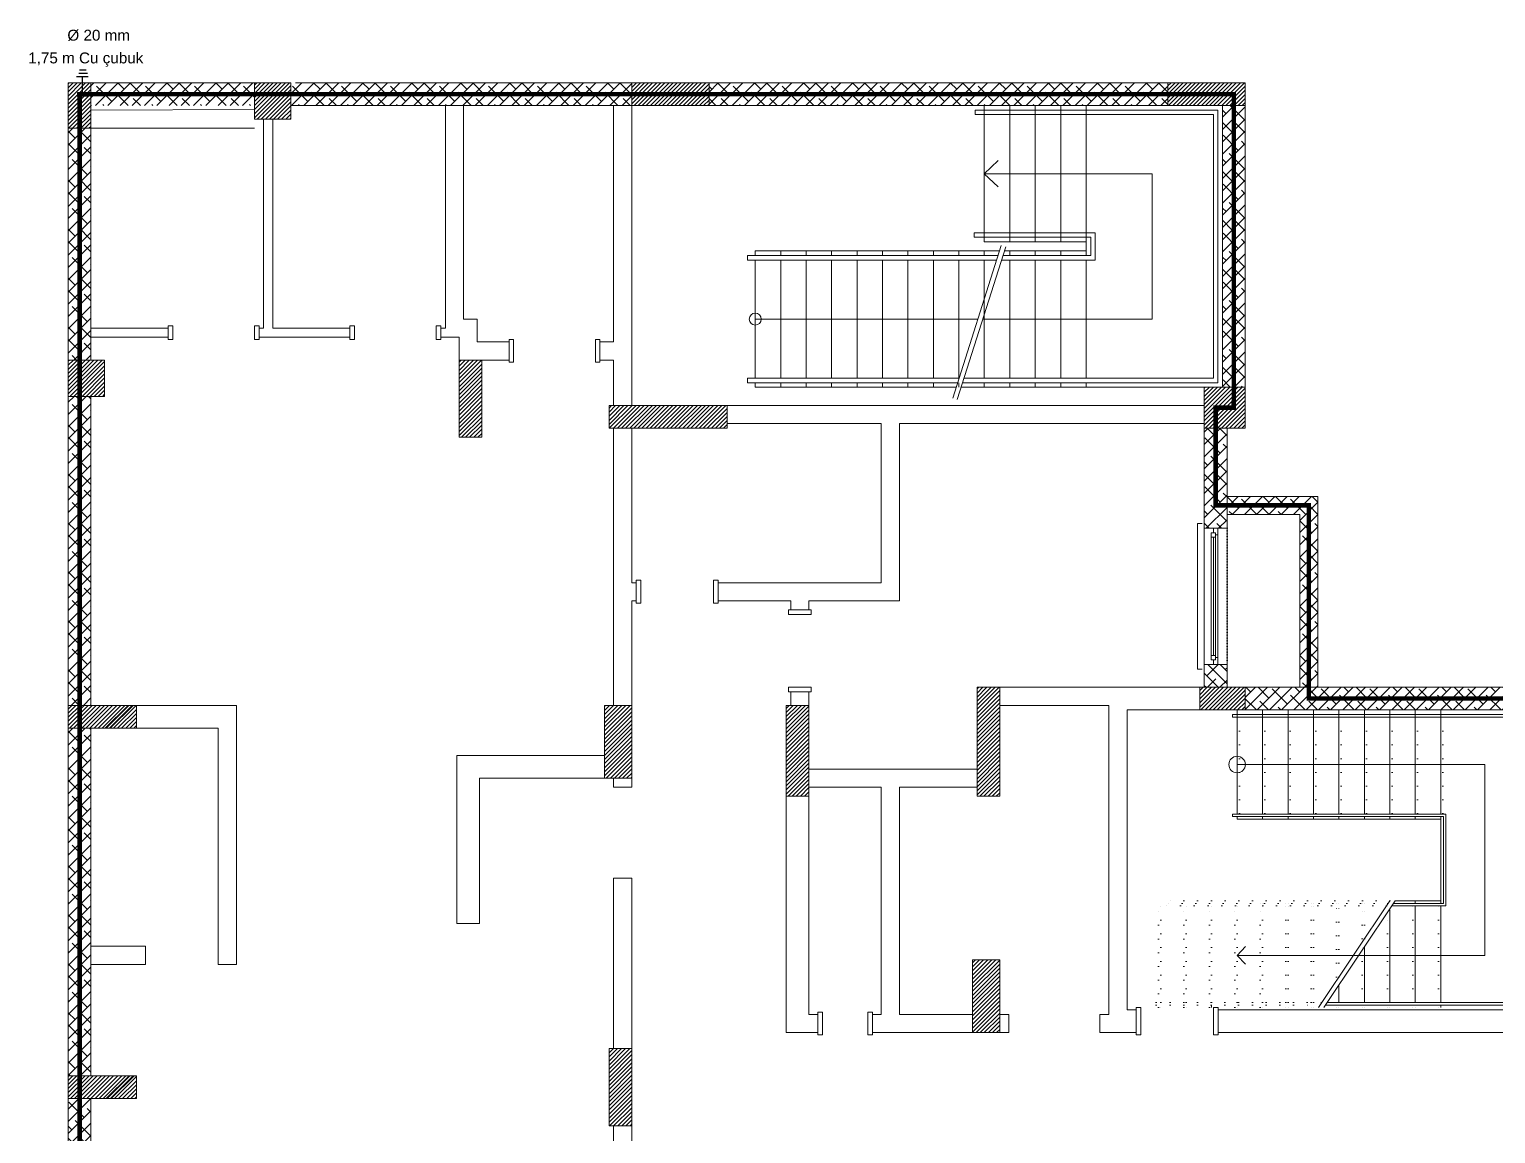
# Model space of a CAD drawing. Header units: millimetres. Extents: x 3395 to 31170, y 2853 to 7104.
# Drawn here: x 4998 to 6611, y 5403 to 6618 of the extents above; entities that cross this region are included whole.
import ezdxf

# ---------------------------------------------------------------- set-up
doc = ezdxf.new("R2010")
doc.units = ezdxf.units.MM
doc.linetypes.add('ACAD_ISO02W100', pattern=[15, 12, -3])
doc.linetypes.add('ACAD_ISO07W100', pattern=[3, 0, -3])
doc.layers.add('Duvar', color=7, linetype='Continuous', lineweight=20)
doc.layers.add('TR', color=252, linetype='Continuous', lineweight=5)
for name, color, linetype in [('Tarama', 42, 'Continuous'), ('TopraklamaY.', 3, 'ACAD_ISO02W100'), ('YazılarY.', 7, 'Continuous')]:
    doc.layers.add(name, color=color, linetype=linetype)
doc.styles.add('TXTX', font='arial.ttf')
pattern_1 = [(45, (-98101.065, 149597.952), (-6.7351921, 6.7351921), []), (135, (-98101.065, 149597.952), (-20.20557627, 6.7351921), [23.8125, -14.2875])]
pattern_2 = [(45, (12228.046, 21975.931), (-6.735192, 6.735192), []), (135, (12228.046, 21975.931), (-20.2055763, 6.735192), [23.8125, -14.2875])]

msp = doc.modelspace()

# ---------------------------------------------------------------- hatches: boundary and pattern name
at = {"layer": 'TR'}
h = msp.add_hatch(dxfattribs=at)
h.set_pattern_fill('ANSI38', color=256, scale=3)
h.set_pattern_definition(pattern_2)
h.paths.add_polyline_path([(5245.7, 6534.4), (5245.7, 6559.4), (5065.7, 6559.4), (5065.7, 6534.4)])
h = msp.add_hatch(dxfattribs=at)
h.set_pattern_fill('ANSI38', color=256, scale=3)
h.set_pattern_definition(pattern_2)
h.paths.add_polyline_path([(5640.7, 6534.4), (5660.7, 6534.4), (5660.7, 6559.4), (5610.7, 6559.4), (5290.7, 6559.4), (5285.7, 6559.4), (5285.7, 6534.4), (5455.7, 6534.4), (5475.7, 6534.4)])
h = msp.add_hatch(dxfattribs=at)
h.set_pattern_fill('ANSI38', color=256, scale=3)
h.set_pattern_definition(pattern_2)
h.paths.add_polyline_path([(5745.7, 6559.4), (5745.7, 6534.4), (6250.6, 6534.4), (6250.6, 6559.4)])
h = msp.add_hatch(dxfattribs=at)
h.set_pattern_fill('ANSI38', color=256, scale=3)
h.set_pattern_definition(pattern_2)
h.paths.add_polyline_path([(6310.6, 6534.4), (6310.6, 6224.4), (6335.6, 6224.4), (6335.6, 6534.4)])
h = msp.add_hatch(dxfattribs=at)
h.set_pattern_fill('ANSI38', color=256, scale=3)
h.set_pattern_definition(pattern_2)
h.paths.add_polyline_path([(5040.7, 6254.4), (5065.7, 6254.4), (5065.7, 6279.4), (5065.7, 6289.4), (5065.7, 6509.4), (5040.7, 6509.4)])
h = msp.add_hatch(dxfattribs=at)
h.set_pattern_fill('ANSI38', color=256, scale=3)
h.set_pattern_definition([(45, (12228.046, 21975.931), (-6.735192, 6.735192), []), (135, (12228.046, 21975.931), (-20.2055763, 6.735192), [23.8125, -14.2875])])
h.paths.add_polyline_path([(5040.7, 5849.4), (5040.7, 5466.9), (5065.7, 5466.9), (5065.7, 5849.4)])
h.paths.add_polyline_path([(5040.7, 6214.4), (5040.7, 6194.4), (5040.7, 5874.4), (5065.7, 5874.4), (5065.7, 6194.4), (5065.7, 6214.4)])
h = msp.add_hatch(dxfattribs=at)
h.set_pattern_fill('ANSI38', color=256, scale=3)
h.set_pattern_definition(pattern_1)
h.paths.add_polyline_path([(6315.6, 6179.4), (6290.6, 6179.4), (6290.6, 6069.4), (6315.6, 6069.4)])
h = msp.add_hatch(dxfattribs=at)
h.set_pattern_fill('ANSI38', color=256, scale=3)
h.set_pattern_definition(pattern_1)
h.paths.add_polyline_path([(6415.6, 6104.4), (6315.6, 6104.4), (6315.6, 6084.4), (6395.6, 6084.4), (6395.6, 5894.4), (6415.6, 5894.4)])
h.paths.add_polyline_path([(6395.9, 5910.3), (6415.6, 5910.3), (6415.6, 5931.6), (6395.9, 5931.6)], flags=24)
h.paths.add_polyline_path([(6365.8, 6084.6), (6365.8, 6104.4), (6344.4, 6104.4), (6344.4, 6084.6)], flags=24)
h = msp.add_hatch(dxfattribs=at)
h.set_pattern_fill('ANSI38', color=256, scale=3, angle=-90)
h.set_pattern_definition([(315, (22397.21, 336.975), (6.735192, 6.735192), []), (45, (22397.21, 336.975), (6.735192, 20.2055763), [23.8125, -14.2875])])
h.paths.add_polyline_path([(6290.6, 5894.4), (6315.6, 5894.4), (6315.6, 5919.1), (6315.6, 5919.4), (6305.6, 5919.4), (6300.6, 5919.4), (6290.6, 5919.4)])
h = msp.add_hatch(dxfattribs=at)
h.set_pattern_fill('ANSI38', color=256, scale=3)
h.set_pattern_definition(pattern_1)
h.paths.add_polyline_path([(6670.7, 5894.4), (6335.6, 5894.4), (6335.6, 5869.4), (6670.7, 5869.4)])
h.paths.add_polyline_path([(6365.8, 5872.3), (6365.8, 5892.1), (6344.4, 5892.1), (6344.4, 5872.3)], flags=24)
h.paths.add_polyline_path([(6654.8, 5872.3), (6654.8, 5892.1), (6633.4, 5892.1), (6633.4, 5872.3)], flags=24)
h = msp.add_hatch(dxfattribs=at)
h.set_pattern_fill('ANSI38', color=256, scale=3)
h.set_pattern_definition([(45, (12238.046, 21975.931), (-6.735192, 6.735192), []), (135, (12238.046, 21975.931), (-20.2055763, 6.735192), [23.8125, -14.2875])])
h.paths.add_polyline_path([(5065.7, 5344.4), (5065.7, 5364.4), (5065.7, 5441.9), (5040.7, 5441.9), (5040.7, 5059.4), (5065.7, 5059.4)])

# ---------------------------------------------------------------- linework, layer by layer
at = {"layer": 'Duvar', "color": 254, "ltscale": 2}
for p, q in [((5040.7, 6234.4), (5040.7, 6559.4)), ((5250.7, 6559.4), (5040.7, 6559.4)), ((5660.7, 6559.4), (5290.7, 6559.4)), ((5690.7, 6559.4), (6310.6, 6559.4)), ((5065.7, 6254.4), (5065.7, 6534.4)), ((5660.7, 6534.4), (5285.7, 6534.4)), ((5640.7, 6274.4), (5640.7, 6534.4)), ((5660.7, 6204.4), (5660.7, 6534.4)), ((5690.7, 6534.4), (6310.6, 6534.4)), ((6048.6, 6384.4), (6048.6, 6534.4)), ((6250.6, 6534.4), (6048.6, 6534.4)), ((6076.6, 6384.4), (6076.6, 6534.4)), ((6104.6, 6384.4), (6104.6, 6534.4)), ((6132.6, 6384.4), (6132.6, 6534.4)), ((6160.6, 6369.4), (6160.6, 6534.4)), ((6310.6, 6224.4), (6310.6, 6534.4)), ((6335.6, 6204.4), (6335.6, 6534.4)), ((5245.7, 6509.4), (5065.7, 6509.4)), ((6048.6, 6459.4), (6063.9, 6473.9)), ((6048.6, 6459.4), (6233.4, 6459.4)), ((6048.6, 6459.4), (6063.9, 6444.8)), ((6233.4, 6299.4), (6233.4, 6459.4)), ((5796.6, 6369.4), (5796.6, 6374.4)), ((6065.4, 6374.4), (5796.6, 6374.4)), ((5824.6, 6369.4), (5824.6, 6374.4)), ((5852.6, 6369.4), (5852.6, 6374.4)), ((5880.6, 6369.4), (5880.6, 6374.4)), ((5908.6, 6369.4), (5908.6, 6374.4)), ((5936.6, 6369.4), (5936.6, 6374.4)), ((5964.6, 6369.4), (5964.6, 6374.4)), ((5992.6, 6369.4), (5992.6, 6374.4)), ((6067.3, 6380.3), (6014.1, 6212.6)), ((6072.1, 6378.8), (6018.9, 6211.1)), ((6020.6, 6369.4), (6020.6, 6374.4)), ((6048.6, 6384.4), (6160.6, 6384.4)), ((6048.6, 6369.4), (6048.6, 6374.4)), ((6160.6, 6374.4), (6070.7, 6374.4)), ((6076.6, 6369.4), (6076.6, 6374.4)), ((6104.6, 6369.4), (6104.6, 6374.4)), ((6132.6, 6369.4), (6132.6, 6374.4)), ((5796.6, 6234.4), (5796.6, 6364.4)), ((5824.6, 6234.4), (5824.6, 6364.4)), ((5852.6, 6234.4), (5852.6, 6364.4)), ((5880.6, 6234.4), (5880.6, 6364.4)), ((5908.6, 6234.4), (5908.6, 6364.4)), ((5936.6, 6234.4), (5936.6, 6364.4)), ((5964.6, 6234.4), (5964.6, 6364.4)), ((5992.6, 6234.4), (5992.6, 6364.4)), ((6020.6, 6234.4), (6020.6, 6364.4)), ((6048.6, 6234.4), (6048.6, 6364.4)), ((6076.6, 6234.4), (6076.6, 6364.4)), ((6104.6, 6234.4), (6104.6, 6364.4)), ((6132.6, 6234.4), (6132.6, 6364.4)), ((6160.6, 6234.4), (6160.6, 6364.4)), ((5796.6, 6299.4), (6041.6, 6299.4)), ((6046.9, 6299.4), (6233.4, 6299.4)), ((5525.7, 6274.4), (5490.7, 6274.4)), ((5525.7, 6274.4), (5525.7, 6254.4)), ((5640.7, 6274.4), (5625.7, 6274.4)), ((5625.7, 6274.4), (5625.7, 6254.4)), ((5525.7, 6254.4), (5495.7, 6254.4)), ((5640.7, 6254.4), (5625.7, 6254.4)), ((5640.7, 6204.4), (5640.7, 6254.4)), ((5796.6, 6224.4), (5796.6, 6229.4)), ((5824.6, 6224.4), (5824.6, 6229.4)), ((5852.6, 6224.4), (5852.6, 6229.4)), ((5880.6, 6224.4), (5880.6, 6229.4)), ((5908.6, 6224.4), (5908.6, 6229.4)), ((5936.6, 6224.4), (5936.6, 6229.4)), ((5964.6, 6224.4), (5964.6, 6229.4)), ((5992.6, 6224.4), (5992.6, 6229.4)), ((6020.6, 6224.4), (6020.6, 6229.4)), ((6048.6, 6224.4), (6048.6, 6229.4)), ((6076.6, 6224.4), (6076.6, 6229.4)), ((6104.6, 6224.4), (6104.6, 6229.4)), ((6132.6, 6224.4), (6132.6, 6229.4)), ((6160.6, 6224.4), (6160.6, 6229.4)), ((5040.7, 6214.4), (5040.7, 5874.4)), ((5065.7, 6214.4), (5065.7, 5874.4)), ((6017.9, 6224.4), (5796.6, 6224.4)), ((6290.6, 6224.4), (6023.1, 6224.4)), ((5640.7, 5874.4), (5640.7, 6179.4)), ((5660.7, 6079.4), (5660.7, 6179.4)), ((6290.6, 6179.4), (6290.6, 5894.4)), ((6315.6, 6179.4), (6315.6, 5894.4)), ((6315.6, 6104.4), (6415.6, 6104.4)), ((6415.6, 5894.4), (6415.6, 6104.4)), ((6315.6, 6084.4), (6395.6, 6084.4)), ((6395.6, 5894.4), (6395.6, 6084.4)), ((5660.7, 6009.4), (5660.7, 6079.4)), ((6315.6, 6069.4), (6290.6, 6069.4)), ((6315.6, 5919.4), (6290.6, 5919.4)), ((5225.7, 5874.4), (5115.7, 5874.4)), ((5225.7, 5589.4), (5225.7, 5874.4)), ((6185.7, 5534.4), (6185.7, 5874.4)), ((6205.7, 5539.4), (6205.7, 5869.4)), ((5040.7, 5849.4), (5040.7, 5466.9)), ((5065.7, 5849.4), (5065.7, 5466.9)), ((5205.7, 5849.4), (5115.7, 5849.4)), ((5205.7, 5849.4), (5205.7, 5589.4)), ((5640.7, 5794.4), (5640.7, 5784.4)), ((5660.7, 5794.4), (5660.7, 5784.4)), ((5640.7, 5784.4), (5660.7, 5784.4)), ((5830.6, 5776.8), (5830.6, 5514.4)), ((5855.6, 5534.4), (5855.6, 5774.4)), ((5640.7, 5684.4), (5640.7, 5496.9)), ((5640.7, 5684.4), (5660.7, 5684.4)), ((5660.7, 5684.4), (5660.7, 5496.9)), ((5065.7, 5609.4), (5125.7, 5609.4)), ((5125.7, 5609.4), (5125.7, 5589.4)), ((5065.7, 5589.4), (5125.7, 5589.4)), ((5205.7, 5589.4), (5225.7, 5589.4)), ((5855.6, 5534.4), (5865.6, 5534.4)), ((5865.6, 5514.4), (5865.6, 5534.4)), ((5925.6, 5534.4), (5935.2, 5534.4)), ((5925.6, 5534.4), (5925.6, 5514.4)), ((5955.2, 5534.4), (6035.7, 5534.4)), ((6065.7, 5534.4), (6075.7, 5534.4)), ((6075.7, 5534.4), (6075.7, 5514.4)), ((6175.7, 5534.4), (6185.7, 5534.4)), ((6175.7, 5534.4), (6175.7, 5514.4)), ((6205.7, 5539.4), (6215.7, 5539.4)), ((6215.7, 5539.4), (6215.7, 5514.4)), ((6305.7, 5539.4), (6305.7, 5514.4)), ((6305.7, 5539.4), (6670.7, 5539.4)), ((5830.6, 5514.4), (5865.6, 5514.4)), ((5925.6, 5514.4), (6040.7, 5514.4)), ((6065.7, 5514.4), (6075.7, 5514.4)), ((6175.7, 5514.4), (6215.7, 5514.4)), ((6305.7, 5514.4), (6670.7, 5514.4)), ((5040.7, 5441.9), (5040.7, 5059.4)), ((5065.7, 5441.9), (5065.7, 5059.4)), ((5640.7, 5411.9), (5640.7, 5264.4)), ((5660.7, 5411.9), (5660.7, 5284.4))]:
    msp.add_line(p, q, dxfattribs=at)
at = {"layer": 'Duvar', "color": 254, "linetype": 'Continuous'}
for p, q in [((5040.7, 6559.4), (5040.7, 6509.4)), ((5040.7, 6559.4), (5065.7, 6559.4)), ((5065.7, 6559.4), (5065.7, 6509.4)), ((5245.7, 6559.4), (5245.7, 6519.4)), ((5245.7, 6559.4), (5285.7, 6559.4)), ((5285.7, 6559.4), (5285.7, 6519.4)), ((5660.7, 6559.4), (5660.7, 6534.4)), ((5660.7, 6559.4), (5745.7, 6559.4)), ((5745.7, 6559.4), (5745.7, 6534.4)), ((6250.6, 6559.4), (6250.6, 6534.4)), ((6250.6, 6559.4), (6335.6, 6559.4)), ((6335.6, 6559.4), (6335.6, 6534.4)), ((5660.7, 6534.4), (5745.7, 6534.4)), ((6250.6, 6534.4), (6335.6, 6534.4)), ((5245.7, 6519.4), (5285.7, 6519.4)), ((5040.7, 6509.4), (5065.7, 6509.4)), ((5040.7, 6254.4), (5080.7, 6254.4)), ((5040.7, 6254.4), (5040.7, 6214.4)), ((5080.7, 6254.4), (5080.7, 6214.4)), ((5470.7, 6254.4), (5495.7, 6254.4)), ((5470.7, 6254.4), (5470.7, 6169.4)), ((5495.7, 6254.4), (5495.7, 6169.4)), ((5040.7, 6214.4), (5080.7, 6214.4)), ((5635.7, 6204.4), (5765.7, 6204.4)), ((5635.7, 6204.4), (5635.7, 6179.4)), ((5765.7, 6204.4), (5765.7, 6179.4)), ((5635.7, 6179.4), (5765.7, 6179.4)), ((5470.7, 6169.4), (5495.7, 6169.4)), ((6040.7, 5894.4), (6065.7, 5894.4)), ((6040.7, 5894.4), (6040.7, 5774.4)), ((6065.7, 5894.4), (6065.7, 5774.4)), ((6285.6, 5894.4), (6335.6, 5894.4)), ((6285.6, 5894.4), (6285.6, 5869.4)), ((6335.6, 5894.4), (6335.6, 5869.4)), ((5040.7, 5874.4), (5125.7, 5874.4)), ((5040.7, 5874.4), (5040.7, 5849.4)), ((5115.7, 5874.4), (5115.7, 5849.4)), ((5630.7, 5874.4), (5660.7, 5874.4)), ((5630.7, 5874.4), (5630.7, 5794.4)), ((5660.7, 5874.4), (5660.7, 5794.4)), ((5830.6, 5874.4), (5855.6, 5874.4)), ((5830.6, 5874.4), (5830.6, 5774.4)), ((5855.6, 5874.4), (5855.6, 5774.4)), ((6285.6, 5869.4), (6335.6, 5869.4)), ((5040.7, 5849.4), (5125.7, 5849.4)), ((5630.7, 5794.4), (5660.7, 5794.4)), ((5830.6, 5774.4), (5855.6, 5774.4)), ((6040.7, 5774.4), (6065.7, 5774.4)), ((6035.7, 5594.4), (6065.7, 5594.4)), ((6035.7, 5594.4), (6035.7, 5514.4)), ((6065.7, 5594.4), (6065.7, 5514.4)), ((6035.7, 5514.4), (6065.7, 5514.4)), ((5635.7, 5496.9), (5660.7, 5496.9)), ((5635.7, 5496.9), (5635.7, 5411.9)), ((5660.7, 5496.9), (5660.7, 5411.9)), ((5040.7, 5466.9), (5115.7, 5466.9)), ((5040.7, 5466.9), (5040.7, 5441.9)), ((5115.7, 5466.9), (5115.7, 5441.9)), ((5040.7, 5441.9), (5115.7, 5441.9)), ((5635.7, 5411.9), (5660.7, 5411.9))]:
    msp.add_line(p, q, dxfattribs=at)
at = {"layer": 'Duvar', "color": 254}
for p, q in [((5065.7, 6529.5), (5245.7, 6529.9)), ((5255.7, 6519.4), (5255.7, 6289.4)), ((5255.7, 6519.4), (5255.7, 6289.4)), ((5265.7, 6519.4), (5265.7, 6289.4)), ((5265.7, 6519.4), (5265.7, 6289.4)), ((6038.6, 6524.4), (6038.6, 6529.4)), ((6037.5, 6389.4), (6037.5, 6394.4)), ((5065.7, 6289.4), (5150.7, 6289.4)), ((5065.7, 6279.4), (5150.7, 6279.4)), ((5150.7, 6289.4), (5150.7, 6279.4)), ((5250.7, 6289.4), (5250.7, 6279.4)), ((5250.7, 6289.4), (5255.7, 6289.4)), ((5255.7, 6289.4), (5250.7, 6289.4)), ((5250.7, 6279.4), (5350.7, 6279.4)), ((5350.7, 6279.4), (5250.7, 6279.4)), ((5350.7, 6289.4), (5265.7, 6289.4)), ((5350.7, 6289.4), (5265.7, 6289.4)), ((5350.7, 6289.4), (5350.7, 6279.4)), ((5350.7, 6289.4), (5350.7, 6279.4)), ((5455.7, 6289.4), (5450.7, 6289.4)), ((5450.7, 6289.4), (5450.7, 6279.4)), ((5788.2, 6229.4), (5788.2, 6234.4)), ((5765.7, 6204.4), (6290.6, 6204.4)), ((5765.7, 6184.4), (5935.2, 6184.4)), ((5935.2, 6009.4), (5935.2, 6184.4)), ((5955.2, 6184.4), (6290.6, 6184.4)), ((5955.2, 5989.4), (5955.2, 6184.4)), ((6298.1, 6059.4), (6298.1, 5929.4)), ((6300.6, 5929.4), (6300.6, 6059.4)), ((6303.1, 5929.4), (6303.1, 6059.4)), ((6305.6, 6061.9), (6305.6, 5926.9)), ((5665.7, 6009.4), (5660.7, 6009.4)), ((5665.7, 5989.4), (5665.7, 6009.4)), ((5935.2, 6009.4), (5755.7, 6009.4)), ((5755.7, 5989.4), (5755.7, 6009.4)), ((5660.7, 5874.4), (5660.7, 5989.4)), ((5665.7, 5989.4), (5660.7, 5989.4)), ((5755.7, 5989.4), (5835.6, 5989.4)), ((5835.6, 5979.4), (5835.6, 5989.4)), ((5955.2, 5989.4), (5855.6, 5989.4)), ((5855.6, 5979.4), (5855.6, 5989.4)), ((5835.6, 5979.4), (5855.6, 5979.4)), ((6290.6, 5894.4), (6290.6, 5919.4)), ((6315.6, 5894.4), (6315.6, 5919.4)), ((5835.6, 5889.4), (5855.6, 5889.4)), ((5835.6, 5874.4), (5835.6, 5889.4)), ((5855.6, 5874.4), (5855.6, 5889.4)), ((6297, 5894.4), (6065.7, 5894.4)), ((6670.7, 5894.4), (6314.9, 5894.4)), ((6185.7, 5874.4), (6065.7, 5874.4)), ((6294.4, 5869.4), (6205.7, 5869.4)), ((6666.2, 5864.4), (6321.7, 5864.4)), ((6321.7, 5861.4), (6321.7, 5864.4)), ((6663.2, 5861.4), (6321.7, 5861.4)), ((6326.7, 5755.3), (6326.7, 5869.4)), ((6670.7, 5869.4), (6335.6, 5869.4)), ((6354.7, 5755.3), (6354.7, 5869.4)), ((6382.7, 5755.3), (6382.7, 5869.4)), ((6410.7, 5755.3), (6410.7, 5869.4)), ((6438.7, 5755.3), (6438.7, 5869.4)), ((6466.7, 5755.3), (6466.7, 5869.4)), ((6494.7, 5755.3), (6494.7, 5869.4)), ((6522.7, 5755.3), (6522.7, 5869.4)), ((6550.7, 5755.3), (6550.7, 5869.4)), ((6326.7, 5809.3), (6599.4, 5809.3)), ((6599.4, 5809.3), (6599.4, 5599.3)), ((6040.7, 5804.3), (5855.6, 5804.3)), ((5935.2, 5784.3), (5855.6, 5784.3)), ((5935.2, 5784.3), (5935.2, 5534.4)), ((6040.7, 5784.3), (5955.2, 5784.3)), ((5955.2, 5784.3), (5955.2, 5534.4)), ((6321.7, 5752.3), (6321.7, 5754.8)), ((6326.7, 5749.3), (6326.7, 5752.3)), ((6326.7, 5749.3), (6550.7, 5749.3)), ((6354.7, 5749.3), (6354.7, 5752.3)), ((6382.7, 5749.3), (6382.7, 5752.3)), ((6410.7, 5749.3), (6410.7, 5752.3)), ((6438.7, 5749.3), (6438.7, 5752.3)), ((6466.7, 5749.3), (6466.7, 5752.3)), ((6494.7, 5749.3), (6494.7, 5752.3)), ((6522.7, 5749.3), (6522.7, 5752.3)), ((6550.7, 5656.3), (6550.7, 5752.3)), ((6494.7, 5659.3), (6416.1, 5541.9)), ((6500.7, 5659.3), (6422.2, 5541.9)), ((6494.7, 5547.4), (6494.7, 5649.4)), ((6550.7, 5659.3), (6500.7, 5659.3)), ((6522.7, 5656.3), (6522.7, 5659.3)), ((6522.7, 5547.4), (6522.7, 5653.3)), ((6550.7, 5547.4), (6550.7, 5653.3)), ((6326.7, 5599.3), (6335.9, 5608.9)), ((6599.4, 5599.3), (6326.7, 5599.3)), ((6326.7, 5599.3), (6335.9, 5589.7)), ((6466.7, 5547.4), (6466.7, 5608.3)), ((6438.7, 5547.4), (6438.7, 5567)), ((6298.7, 5541.8), (6298.7, 5544.4)), ((6423.8, 5544.4), (6666.2, 5544.4)), ((6425.8, 5547.4), (6663.2, 5547.4)), ((6550.7, 5541.8), (6550.7, 5544.4))]:
    msp.add_line(p, q, dxfattribs=at)
at = {"layer": 'Duvar', "linetype": 'ByBlock'}
for p, q in [((6323.1, 6224.4), (6323, 6201.9)), ((6303.1, 6179.4), (6303.1, 6201.9))]:
    msp.add_line(p, q, dxfattribs=at)
at = {"layer": 'Duvar', "color": 254, "linetype": 'ACAD_ISO07W100', "ltscale": 5}
for p, q in [((6329.2, 5755.3), (6329.2, 5869.4)), ((6357.2, 5755.3), (6357.2, 5869.4)), ((6385.2, 5755.3), (6385.2, 5869.4)), ((6413.2, 5755.3), (6413.2, 5869.4)), ((6441.2, 5755.3), (6441.2, 5869.4)), ((6469.2, 5755.3), (6469.2, 5869.4)), ((6497.2, 5755.3), (6497.2, 5869.4)), ((6525.2, 5755.3), (6525.2, 5869.4)), ((6553.2, 5755.3), (6553.2, 5869.4)), ((6329.2, 5749.3), (6329.2, 5752.3)), ((6357.2, 5749.3), (6357.2, 5752.3)), ((6385.2, 5749.3), (6385.2, 5752.3)), ((6413.2, 5749.3), (6413.2, 5752.3)), ((6441.2, 5749.3), (6441.2, 5752.3)), ((6469.2, 5749.3), (6469.2, 5752.3)), ((6497.2, 5749.3), (6497.2, 5752.3)), ((6525.2, 5749.3), (6525.2, 5752.3)), ((6240.2, 5541.8), (6240.2, 5653.3)), ((6494.7, 5659.3), (6242.7, 5659.3)), ((6242.7, 5547.4), (6242.7, 5659.3)), ((6268.2, 5541.8), (6268.2, 5653.3)), ((6270.7, 5547.4), (6270.7, 5653.3)), ((6296.2, 5541.8), (6296.2, 5653.3)), ((6298.7, 5547.4), (6298.7, 5653.3)), ((6324.2, 5541.8), (6324.2, 5653.3)), ((6326.7, 5656.3), (6326.7, 5659.3)), ((6326.7, 5547.4), (6326.7, 5653.3)), ((6352.2, 5656.3), (6352.2, 5659.3)), ((6352.2, 5541.8), (6352.2, 5653.3)), ((6354.7, 5656.3), (6354.7, 5659.3)), ((6354.7, 5547.4), (6354.7, 5653.3)), ((6380.2, 5656.3), (6380.2, 5659.3)), ((6380.2, 5547.4), (6380.2, 5653.3)), ((6382.7, 5656.3), (6382.7, 5659.3)), ((6382.7, 5547.4), (6382.7, 5653.3)), ((6408.2, 5656.3), (6408.2, 5659.3)), ((6408.2, 5547.4), (6408.2, 5653.3)), ((6410.7, 5656.3), (6410.7, 5659.3)), ((6410.7, 5547.4), (6410.7, 5653.3)), ((6436.2, 5656.3), (6436.2, 5659.3)), ((6436.2, 5575.5), (6436.2, 5653.3)), ((6438.7, 5656.3), (6438.7, 5659.3)), ((6438.7, 5575.5), (6438.7, 5653.3)), ((6464.2, 5656.3), (6464.2, 5659.3)), ((6464.2, 5617.4), (6464.2, 5653.3)), ((6466.7, 5656.3), (6466.7, 5659.3)), ((6466.7, 5617.4), (6466.7, 5653.3)), ((6492.2, 5547.4), (6492.2, 5649.4)), ((6520.2, 5656.3), (6520.2, 5659.3)), ((6520.2, 5547.4), (6520.2, 5653.3)), ((6548.2, 5656.3), (6548.2, 5659.3)), ((6548.2, 5547.4), (6548.2, 5653.3)), ((6464.2, 5547.4), (6464.2, 5608.3)), ((6436.2, 5547.4), (6436.2, 5567)), ((6237.8, 5547.4), (6419.8, 5547.4)), ((6237.8, 5547.4), (6237.8, 5544.4)), ((6237.8, 5544.4), (6417.8, 5544.4)), ((6242.7, 5541.8), (6242.7, 5544.4)), ((6270.7, 5541.8), (6270.7, 5544.4)), ((6326.7, 5541.8), (6326.7, 5544.4)), ((6354.7, 5541.8), (6354.7, 5544.4)), ((6380.2, 5541.8), (6380.2, 5544.4)), ((6382.7, 5541.8), (6382.7, 5544.4)), ((6408.2, 5541.8), (6408.2, 5544.4)), ((6410.7, 5541.8), (6410.7, 5544.4)), ((6436.2, 5541.8), (6436.2, 5544.4)), ((6438.7, 5541.8), (6438.7, 5544.4)), ((6464.2, 5541.8), (6464.2, 5544.4)), ((6466.7, 5541.8), (6466.7, 5544.4)), ((6492.2, 5541.8), (6492.2, 5544.4)), ((6494.7, 5541.8), (6494.7, 5544.4)), ((6520.2, 5541.8), (6520.2, 5544.4)), ((6522.7, 5541.8), (6522.7, 5544.4)), ((6548.2, 5541.8), (6548.2, 5544.4))]:
    msp.add_line(p, q, dxfattribs=at)
at = {"layer": 'Duvar', "color": 254}
for points in [[(5455.7, 6289.4), (5455.7, 6534.4)], [(6038.6, 6529.4), (6305.6, 6529.4), (6305.6, 6229.4), (6024.7, 6229.4)], [(6038.6, 6524.4), (6300.6, 6524.4), (6300.6, 6234.4), (6026.3, 6234.4)], [(6067.5, 6364.4), (6170.6, 6364.4), (6170.6, 6394.4), (6037.5, 6394.4)], [(6037.5, 6389.4), (6165.6, 6389.4), (6165.6, 6369.4), (6069.1, 6369.4)], [(6063.8, 6369.4), (5788.2, 6369.4), (5788.2, 6364.4), (6062.2, 6364.4)], [(5150.7, 6279.4), (5150.7, 6276.9), (5155.7, 6276.9), (5155.7, 6291.9), (5150.7, 6291.9), (5150.7, 6289.4)], [(5250.7, 6279.4), (5250.7, 6276.9), (5245.7, 6276.9), (5245.7, 6291.9), (5250.7, 6291.9), (5250.7, 6289.4)], [(5350.7, 6279.4), (5350.7, 6276.9), (5355.7, 6276.9), (5355.7, 6291.9), (5350.7, 6291.9), (5350.7, 6289.4)], [(5450.7, 6279.4), (5450.7, 6276.9), (5445.7, 6276.9), (5445.7, 6291.9), (5450.7, 6291.9), (5450.7, 6289.4)], [(5470.7, 6254.4), (5470.7, 6279.4), (5450.7, 6279.4)], [(5525.7, 6254.4), (5525.7, 6251.9), (5530.7, 6251.9), (5530.7, 6276.9), (5525.7, 6276.9), (5525.7, 6274.4)], [(5625.7, 6254.4), (5625.7, 6251.9), (5620.7, 6251.9), (5620.7, 6276.9), (5625.7, 6276.9), (5625.7, 6274.4)], [(6021, 6234.4), (5788.2, 6234.4)], [(6019.4, 6229.4), (5788.2, 6229.4)], [(6288.1, 6074.4), (6283.1, 6074.4), (6283.1, 5914.4), (6288.1, 5914.4)], [(6305.6, 6069.4), (6305.6, 6061.9), (6303.1, 6061.9), (6303.1, 6064.4), (6300.6, 6064.4), (6300.6, 6069.4)], [(6303.1, 6061.9), (6303.1, 6059.4), (6298.1, 6059.4), (6298.1, 6064.4), (6300.6, 6064.4)], [(5665.7, 5989.4), (5665.7, 5986.9), (5670.7, 5986.9), (5670.7, 6012), (5665.7, 6012), (5665.7, 6009.5)], [(5755.7, 5989.4), (5755.7, 5986.9), (5750.7, 5986.9), (5750.7, 6012), (5755.7, 6012), (5755.7, 6009.5)], [(5835.5, 5979.4), (5833, 5979.4), (5833, 5974.4), (5858.1, 5974.4), (5858.1, 5979.4), (5855.6, 5979.4)], [(6303.1, 5926.9), (6303.1, 5929.4), (6298.1, 5929.4), (6298.1, 5924.4), (6300.6, 5924.4)], [(6305.6, 5919.4), (6305.6, 5926.9), (6303.1, 5926.9), (6303.1, 5924.4), (6300.6, 5924.4), (6300.6, 5919.4)], [(5835.5, 5889.4), (5833, 5889.4), (5833, 5894.4), (5858.1, 5894.4), (5858.1, 5889.4), (5855.6, 5889.4)], [(6321.7, 5754.8), (6556.2, 5754.8), (6556.2, 5653.8), (6497, 5653.8)], [(6321.7, 5752.3), (6553.7, 5752.3), (6553.7, 5656.3), (6498.7, 5656.3)], [(5865.6, 5534.4), (5865.6, 5536.9), (5870.6, 5536.9), (5870.6, 5511.9), (5865.6, 5511.9), (5865.6, 5514.4)], [(5925.6, 5534.4), (5925.6, 5536.9), (5920.6, 5536.9), (5920.6, 5511.9), (5925.6, 5511.9), (5925.6, 5514.4)], [(6215.7, 5539.5), (6215.7, 5542), (6220.7, 5542), (6220.7, 5511.9), (6215.7, 5511.9), (6215.7, 5514.4)], [(6305.7, 5539.5), (6305.7, 5542), (6300.7, 5542), (6300.7, 5511.9), (6305.7, 5511.9), (6305.7, 5514.4)]]:
    msp.add_lwpolyline(points, dxfattribs=at)
msp.add_lwpolyline([(5490.7, 6274.4), (5490.7, 6299.4, 0.255342), (5490.7, 6299.4), (5475.7, 6299.4), (5475.7, 6534.4)], format="xyb", dxfattribs=at)
at = {"layer": 'Duvar', "linetype": 'ByBlock'}
msp.add_lwpolyline([(6323.1, 6546.9), (6323.1, 6224.4)], dxfattribs=at)
at = {"layer": 'Duvar', "color": 254, "linetype": 'Continuous'}
msp.add_lwpolyline([(6290.6, 6179.4), (6335.6, 6179.4), (6335.6, 6224.4), (6290.6, 6224.4)], close=True, dxfattribs=at)
at = {"layer": 'Duvar', "color": 254, "linetype": 'ACAD_ISO07W100', "flags": 128}
msp.add_lwpolyline([(6315.6, 6069.4), (6315.6, 5919.4)], dxfattribs=at)
at = {"layer": 'Duvar', "color": 254, "ltscale": 2}
msp.add_lwpolyline([(5630.7, 5794.4), (5493.2, 5794.4), (5493.2, 5634.4), (5468.2, 5634.4), (5468.2, 5819.4), (5630.7, 5819.4)], dxfattribs=at)
at = {"layer": 'Duvar', "color": 254, "linetype": 'ACAD_ISO07W100', "ltscale": 5}
for points in [[(6492.6, 5656.3), (6242.7, 5656.3)], [(6491, 5653.8), (6242.7, 5653.8)]]:
    msp.add_lwpolyline(points, dxfattribs=at)
at = {"layer": 'Duvar', "color": 254, "ltscale": 2}
msp.add_circle((5796.6, 6299.4), 6.59, dxfattribs=at)
at = {"layer": 'Duvar', "color": 254}
msp.add_circle((6326.7, 5809.3), 9.09, dxfattribs=at)
at = {"layer": 'Tarama', "color": 7, "true_color": 0xffffff, "const_width": 5}
msp.add_lwpolyline([(5050.5, 6546.6), (5061.9, 6546.6)], dxfattribs=at)
at = {"layer": 'Tarama', "const_width": 5}
for points in [[(6748.2, 4426.9), (6335.6, 4426.9), (6323.1, 4426.9), (6323.1, 4374.4), (6323.1, 4361.9), (5065.7, 4361.9), (5053.2, 4361.9), (5053.2, 4374.4), (5053.2, 6546.9), (6323.1, 6546.9), (6323.1, 6224.4)], [(6323.1, 6224.4), (6323, 6201.9), (6303.1, 6201.9), (6303.1, 6179.4), (6303.1, 6104.4), (6303.1, 6094.4), (6395.6, 6094.4), (6405.6, 6094.4), (6405.6, 5894.4), (6405.6, 5881.9), (6670.7, 5881.9)]]:
    msp.add_lwpolyline(points, dxfattribs=at)
at = {"layer": 'TopraklamaY.', "linetype": 'ByBlock'}
for p, q in [((5062.7, 6566), (5049.8, 6566)), ((5062.1, 6569.8), (5052.3, 6569.8)), ((5060.3, 6573.5), (5053.2, 6573.5)), ((5056.5, 6546.7), (5056.5, 6566))]:
    msp.add_line(p, q, dxfattribs=at)
at = {"layer": 'TR', "ltscale": 2}
for p, q in [((5040.7, 6558.4), (5041.7, 6559.4)), ((5040.7, 6553.9), (5046.1, 6559.4)), ((5040.7, 6549.4), (5050.6, 6559.4)), ((5040.7, 6544.9), (5055.1, 6559.4)), ((5040.7, 6540.4), (5059.6, 6559.4)), ((5040.7, 6535.9), (5064.1, 6559.4)), ((5040.7, 6531.4), (5065.7, 6556.4)), ((5040.7, 6526.9), (5065.7, 6551.9)), ((5245.7, 6556.8), (5248.2, 6559.4)), ((5245.7, 6552.3), (5252.7, 6559.4)), ((5245.7, 6547.8), (5257.2, 6559.4)), ((5245.7, 6543.4), (5261.7, 6559.4)), ((5245.7, 6538.9), (5266.2, 6559.4)), ((5245.7, 6534.4), (5270.6, 6559.4)), ((5245.7, 6529.9), (5275.1, 6559.4)), ((5245.7, 6525.4), (5279.6, 6559.4)), ((5245.7, 6520.9), (5284.1, 6559.4)), ((5248.6, 6519.4), (5285.7, 6556.4)), ((5253.1, 6519.4), (5285.7, 6551.9)), ((5660.7, 6558.7), (5661.3, 6559.4)), ((5660.7, 6554.2), (5665.8, 6559.4)), ((5660.7, 6549.8), (5670.3, 6559.4)), ((5660.7, 6545.3), (5674.8, 6559.4)), ((5660.7, 6540.8), (5679.2, 6559.4)), ((5660.7, 6536.3), (5683.7, 6559.4)), ((5663.2, 6534.4), (5688.2, 6559.4)), ((5667.7, 6534.4), (5692.7, 6559.4)), ((5672.2, 6534.4), (5697.2, 6559.4)), ((5676.7, 6534.4), (5701.7, 6559.4)), ((5681.2, 6534.4), (5706.2, 6559.4)), ((5685.7, 6534.4), (5710.7, 6559.4)), ((5690.2, 6534.4), (5715.2, 6559.4)), ((5694.7, 6534.4), (5719.7, 6559.4)), ((5699.2, 6534.4), (5724.2, 6559.4)), ((5703.6, 6534.4), (5728.6, 6559.4)), ((5708.1, 6534.4), (5733.1, 6559.4)), ((5712.6, 6534.4), (5737.6, 6559.4)), ((5717.1, 6534.4), (5742.1, 6559.4)), ((5721.6, 6534.4), (5745.7, 6558.4)), ((5726.1, 6534.4), (5745.7, 6553.9)), ((6250.6, 6556), (6254, 6559.4)), ((6250.6, 6551.5), (6258.5, 6559.4)), ((6250.6, 6547.1), (6263, 6559.4)), ((6250.6, 6542.6), (6267.5, 6559.4)), ((6250.6, 6538.1), (6271.9, 6559.4)), ((6251.4, 6534.4), (6276.4, 6559.4)), ((6255.9, 6534.4), (6280.9, 6559.4)), ((6260.4, 6534.4), (6285.4, 6559.4)), ((6264.9, 6534.4), (6289.9, 6559.4)), ((6269.4, 6534.4), (6294.4, 6559.4)), ((6273.9, 6534.4), (6298.9, 6559.4)), ((6278.4, 6534.4), (6303.4, 6559.4)), ((6282.9, 6534.4), (6307.9, 6559.4)), ((6287.4, 6534.4), (6312.4, 6559.4)), ((6291.8, 6534.4), (6316.8, 6559.4)), ((6296.3, 6534.4), (6321.3, 6559.4)), ((6300.8, 6534.4), (6325.8, 6559.4)), ((6305.3, 6534.4), (6330.3, 6559.4)), ((6309.8, 6534.4), (6334.8, 6559.4)), ((6314.3, 6534.4), (6335.6, 6555.7)), ((6318.8, 6534.4), (6335.6, 6551.2)), ((5040.7, 6522.4), (5065.7, 6547.4)), ((5040.7, 6518), (5065.7, 6543)), ((5040.7, 6513.5), (5065.7, 6538.5)), ((5041, 6509.4), (5065.7, 6534)), ((5257.6, 6519.4), (5285.7, 6547.4)), ((5262.1, 6519.4), (5285.7, 6542.9)), ((5266.6, 6519.4), (5285.7, 6538.5)), ((5271.1, 6519.4), (5285.7, 6534)), ((5730.6, 6534.4), (5745.7, 6549.4)), ((5735.1, 6534.4), (5745.7, 6544.9)), ((5739.6, 6534.4), (5745.7, 6540.5)), ((5744.1, 6534.4), (5745.7, 6536)), ((6323.3, 6534.4), (6335.6, 6546.7)), ((6327.8, 6534.4), (6335.6, 6542.3)), ((6332.3, 6534.4), (6335.6, 6537.8)), ((5045.5, 6509.4), (5065.7, 6529.5)), ((5050, 6509.4), (5065.7, 6525)), ((5054.5, 6509.4), (5065.7, 6520.5)), ((5275.5, 6519.4), (5285.7, 6529.5)), ((5280, 6519.4), (5285.7, 6525)), ((5284.5, 6519.4), (5285.7, 6520.5)), ((5059, 6509.4), (5065.7, 6516)), ((5063.5, 6509.4), (5065.7, 6511.5)), ((5040.7, 6253), (5042, 6254.4)), ((5040.7, 6248.6), (5046.5, 6254.4)), ((5040.7, 6244.1), (5051, 6254.4)), ((5040.7, 6239.6), (5055.5, 6254.4)), ((5040.7, 6235.1), (5059.9, 6254.4)), ((5040.7, 6230.6), (5064.4, 6254.4)), ((5040.7, 6226.1), (5068.9, 6254.4)), ((5040.7, 6221.6), (5073.4, 6254.4)), ((5040.7, 6217.1), (5077.9, 6254.4)), ((5042.4, 6214.4), (5080.7, 6252.6)), ((5046.9, 6214.4), (5080.7, 6248.1)), ((5051.4, 6214.4), (5080.7, 6243.6)), ((5470.7, 6252), (5473, 6254.4)), ((5470.7, 6247.5), (5477.5, 6254.4)), ((5470.7, 6243), (5482, 6254.4)), ((5470.7, 6238.5), (5486.5, 6254.4)), ((5470.7, 6234), (5491, 6254.4)), ((5470.7, 6229.5), (5495.5, 6254.4)), ((5470.7, 6225), (5495.7, 6250)), ((5470.7, 6220.6), (5495.7, 6245.6)), ((5055.9, 6214.4), (5080.7, 6239.2)), ((5060.4, 6214.4), (5080.7, 6234.7)), ((5064.8, 6214.4), (5080.7, 6230.2)), ((5470.7, 6216.1), (5495.7, 6241.1)), ((5470.7, 6211.6), (5495.7, 6236.6)), ((5470.7, 6207.1), (5495.7, 6232.1)), ((5470.7, 6202.6), (5495.7, 6227.6)), ((5069.3, 6214.4), (5080.7, 6225.7)), ((5073.8, 6214.4), (5080.7, 6221.2)), ((5078.3, 6214.4), (5080.7, 6216.7)), ((5470.7, 6198.1), (5495.7, 6223.1)), ((5470.7, 6193.6), (5495.7, 6218.6)), ((5470.7, 6189.1), (5495.7, 6214.1)), ((6290.6, 6223.4), (6291.7, 6224.4)), ((6290.6, 6218.9), (6296.2, 6224.4)), ((6290.6, 6214.4), (6300.6, 6224.4)), ((6290.6, 6209.9), (6305.1, 6224.4)), ((6290.6, 6205.4), (6309.6, 6224.4)), ((6290.6, 6200.9), (6314.1, 6224.4)), ((6290.6, 6196.4), (6318.6, 6224.4)), ((6290.6, 6191.9), (6323.1, 6224.4)), ((6290.6, 6187.4), (6327.6, 6224.4)), ((6290.6, 6182.9), (6332.1, 6224.4)), ((6291.6, 6179.4), (6335.6, 6223.5)), ((6296.1, 6179.4), (6335.6, 6219)), ((6300.5, 6179.4), (6335.6, 6214.5)), ((5470.7, 6184.6), (5495.7, 6209.6)), ((5470.7, 6180.1), (5495.7, 6205.1)), ((5470.7, 6175.7), (5495.7, 6200.7)), ((5470.7, 6171.2), (5495.7, 6196.2)), ((5635.7, 6201.5), (5638.6, 6204.4)), ((5635.7, 6197), (5643, 6204.4)), ((5635.7, 6192.5), (5647.5, 6204.4)), ((5635.7, 6188), (5652, 6204.4)), ((5635.7, 6183.5), (5656.5, 6204.4)), ((5636, 6179.4), (5661, 6204.4)), ((5640.5, 6179.4), (5665.5, 6204.4)), ((5645, 6179.4), (5670, 6204.4)), ((5649.5, 6179.4), (5674.5, 6204.4)), ((5654, 6179.4), (5679, 6204.4)), ((5658.5, 6179.4), (5683.5, 6204.4)), ((5662.9, 6179.4), (5687.9, 6204.4)), ((5667.4, 6179.4), (5692.4, 6204.4)), ((5671.9, 6179.4), (5696.9, 6204.4)), ((5676.4, 6179.4), (5701.4, 6204.4)), ((5680.9, 6179.4), (5705.9, 6204.4)), ((5685.4, 6179.4), (5710.4, 6204.4)), ((5689.9, 6179.4), (5714.9, 6204.4)), ((5694.4, 6179.4), (5719.4, 6204.4)), ((5698.9, 6179.4), (5723.9, 6204.4)), ((5703.4, 6179.4), (5728.4, 6204.4)), ((5707.9, 6179.4), (5732.9, 6204.4)), ((5712.3, 6179.4), (5737.3, 6204.4)), ((5716.8, 6179.4), (5741.8, 6204.4)), ((5721.3, 6179.4), (5746.3, 6204.4)), ((5725.8, 6179.4), (5750.8, 6204.4)), ((5730.3, 6179.4), (5755.3, 6204.4)), ((5734.8, 6179.4), (5759.8, 6204.4)), ((5739.3, 6179.4), (5764.3, 6204.4)), ((5743.8, 6179.4), (5765.7, 6201.2)), ((5748.3, 6179.4), (5765.7, 6196.8)), ((6305, 6179.4), (6335.6, 6210)), ((6309.5, 6179.4), (6335.6, 6205.5)), ((6314, 6179.4), (6335.6, 6201)), ((6318.5, 6179.4), (6335.6, 6196.5)), ((5473.3, 6169.4), (5495.7, 6191.7)), ((5477.8, 6169.4), (5495.7, 6187.2)), ((5482.3, 6169.4), (5495.7, 6182.7)), ((5752.8, 6179.4), (5765.7, 6192.3)), ((5757.2, 6179.4), (5765.7, 6187.8)), ((5761.7, 6179.4), (5765.7, 6183.3)), ((6323, 6179.4), (6335.6, 6192)), ((6327.5, 6179.4), (6335.6, 6187.5)), ((6332, 6179.4), (6335.6, 6183)), ((5486.8, 6169.4), (5495.7, 6178.2)), ((5491.3, 6169.4), (5495.7, 6173.7)), ((6040.7, 5892.5), (6042.5, 5894.4)), ((6040.7, 5888), (6047, 5894.4)), ((6040.7, 5883.6), (6051.5, 5894.4)), ((6040.7, 5879.1), (6056, 5894.4)), ((6040.7, 5874.6), (6060.4, 5894.4)), ((6040.7, 5870.1), (6064.9, 5894.4)), ((6040.7, 5865.6), (6065.7, 5890.6)), ((6285.6, 5890.6), (6289.4, 5894.4)), ((6285.6, 5886.1), (6293.9, 5894.4)), ((6285.6, 5881.6), (6298.4, 5894.4)), ((6285.6, 5877.1), (6302.9, 5894.4)), ((6285.6, 5872.6), (6307.4, 5894.4)), ((6286.9, 5869.4), (6311.9, 5894.4)), ((6291.4, 5869.4), (6316.4, 5894.4)), ((6295.9, 5869.4), (6320.9, 5894.4)), ((6300.4, 5869.4), (6325.4, 5894.4)), ((6304.9, 5869.4), (6329.9, 5894.4)), ((6309.3, 5869.4), (6334.3, 5894.4)), ((6313.8, 5869.4), (6335.6, 5891.2)), ((5040.7, 5870.4), (5044.7, 5874.4)), ((5040.7, 5865.9), (5049.2, 5874.4)), ((5040.7, 5861.4), (5053.7, 5874.4)), ((5040.7, 5856.9), (5058.2, 5874.4)), ((5040.7, 5852.4), (5062.6, 5874.4)), ((5042.1, 5849.4), (5067.1, 5874.4)), ((5046.6, 5849.4), (5071.6, 5874.4)), ((5051.1, 5849.4), (5076.1, 5874.4)), ((5055.6, 5849.4), (5080.6, 5874.4)), ((5060.1, 5849.4), (5085.1, 5874.4)), ((5064.6, 5849.4), (5089.6, 5874.4)), ((5069.1, 5849.4), (5094.1, 5874.4)), ((5073.6, 5849.4), (5098.6, 5874.4)), ((5078.1, 5849.4), (5103.1, 5874.4)), ((5081.5, 5849.4), (5106.5, 5874.4)), ((5082.5, 5849.4), (5107.5, 5874.4)), ((5086, 5849.4), (5111, 5874.4)), ((5087, 5849.4), (5112, 5874.4)), ((5090.5, 5849.4), (5115.5, 5874.4)), ((5630.7, 5873.2), (5631.8, 5874.4)), ((5630.7, 5868.7), (5636.3, 5874.4)), ((5630.7, 5864.2), (5640.8, 5874.4)), ((5630.7, 5859.7), (5645.3, 5874.4)), ((5630.7, 5855.2), (5649.8, 5874.4)), ((5630.7, 5850.7), (5654.3, 5874.4)), ((5630.7, 5846.2), (5658.8, 5874.4)), ((5830.6, 5871.1), (5833.9, 5874.4)), ((5830.6, 5866.6), (5838.4, 5874.4)), ((5830.6, 5862.1), (5842.9, 5874.4)), ((5830.6, 5857.6), (5847.4, 5874.4)), ((5830.6, 5853.2), (5851.9, 5874.4)), ((5830.6, 5848.7), (5855.6, 5873.7)), ((6040.7, 5861.1), (6065.7, 5886.1)), ((6040.7, 5856.6), (6065.7, 5881.6)), ((6040.7, 5852.1), (6065.7, 5877.1)), ((6040.7, 5847.6), (6065.7, 5872.6)), ((6318.3, 5869.4), (6335.6, 5886.7)), ((6322.8, 5869.4), (6335.6, 5882.2)), ((6327.3, 5869.4), (6335.6, 5877.7)), ((6331.8, 5869.4), (6335.6, 5873.2)), ((5095, 5849.4), (5115.7, 5870)), ((5099.5, 5849.4), (5115.7, 5865.6)), ((5104, 5849.4), (5115.7, 5861.1)), ((5108.5, 5849.4), (5115.7, 5856.6)), ((5630.7, 5841.7), (5660.7, 5871.7)), ((5630.7, 5837.3), (5660.7, 5867.3)), ((5630.7, 5832.8), (5660.7, 5862.8)), ((5630.7, 5828.3), (5660.7, 5858.3)), ((5830.6, 5844.2), (5855.6, 5869.2)), ((5830.6, 5839.7), (5855.6, 5864.7)), ((5830.6, 5835.2), (5855.6, 5860.2)), ((6040.7, 5843.1), (6065.7, 5868.1)), ((6040.7, 5838.7), (6065.7, 5863.7)), ((6040.7, 5834.2), (6065.7, 5859.2)), ((5113, 5849.4), (5115.7, 5852.1)), ((5630.7, 5823.8), (5660.7, 5853.8)), ((5630.7, 5819.3), (5660.7, 5849.3)), ((5630.7, 5814.8), (5660.7, 5844.8)), ((5630.7, 5810.3), (5660.7, 5840.3)), ((5830.6, 5830.7), (5855.6, 5855.7)), ((5830.6, 5826.2), (5855.6, 5851.2)), ((5830.6, 5821.7), (5855.6, 5846.7)), ((5830.6, 5817.2), (5855.6, 5842.2)), ((6040.7, 5829.7), (6065.7, 5854.7)), ((6040.7, 5825.2), (6065.7, 5850.2)), ((6040.7, 5820.7), (6065.7, 5845.7)), ((6040.7, 5816.2), (6065.7, 5841.2)), ((5630.7, 5805.8), (5660.7, 5835.8)), ((5630.7, 5801.3), (5660.7, 5831.3)), ((5630.7, 5796.8), (5660.7, 5826.8)), ((5830.6, 5812.7), (5855.6, 5837.7)), ((5830.6, 5808.3), (5855.6, 5833.3)), ((5830.6, 5803.8), (5855.6, 5828.8)), ((5830.6, 5799.3), (5855.6, 5824.3)), ((6040.7, 5811.7), (6065.7, 5836.7)), ((6040.7, 5807.2), (6065.7, 5832.2)), ((6040.7, 5802.7), (6065.7, 5827.7)), ((5632.7, 5794.4), (5660.7, 5822.4)), ((5637.2, 5794.4), (5660.7, 5817.9)), ((5641.7, 5794.4), (5660.7, 5813.4)), ((5646.1, 5794.4), (5660.7, 5808.9)), ((5830.6, 5794.8), (5855.6, 5819.8)), ((5830.6, 5790.3), (5855.6, 5815.3)), ((5830.6, 5785.8), (5855.6, 5810.8)), ((6040.7, 5798.2), (6065.7, 5823.2)), ((6040.7, 5793.7), (6065.7, 5818.7)), ((6040.7, 5789.3), (6065.7, 5814.3)), ((6040.7, 5784.8), (6065.7, 5809.8)), ((5650.6, 5794.4), (5660.7, 5804.4)), ((5655.1, 5794.4), (5660.7, 5799.9)), ((5659.6, 5794.4), (5660.7, 5795.4)), ((5830.6, 5781.3), (5855.6, 5806.3)), ((5830.6, 5776.8), (5855.6, 5801.8)), ((5832.7, 5774.4), (5855.6, 5797.3)), ((5837.2, 5774.4), (5855.6, 5792.8)), ((6040.7, 5780.3), (6065.7, 5805.3)), ((6040.7, 5775.8), (6065.7, 5800.8)), ((6043.7, 5774.4), (6065.7, 5796.3)), ((6048.2, 5774.4), (6065.7, 5791.8)), ((5841.7, 5774.4), (5855.6, 5788.4)), ((5846.2, 5774.4), (5855.6, 5783.9)), ((5850.6, 5774.4), (5855.6, 5779.4)), ((6052.7, 5774.4), (6065.7, 5787.3)), ((6057.2, 5774.4), (6065.7, 5782.8)), ((6061.7, 5774.4), (6065.7, 5778.3)), ((5855.1, 5774.4), (5855.6, 5774.9)), ((6035.7, 5591.2), (6038.8, 5594.4)), ((6035.7, 5586.7), (6043.3, 5594.4)), ((6035.7, 5582.2), (6047.8, 5594.4)), ((6035.7, 5577.7), (6052.3, 5594.4)), ((6035.7, 5573.2), (6056.8, 5594.4)), ((6035.7, 5568.7), (6061.3, 5594.4)), ((6035.7, 5564.2), (6065.7, 5594.2)), ((6035.7, 5559.8), (6065.7, 5589.8)), ((6035.7, 5555.3), (6065.7, 5585.3)), ((6035.7, 5550.8), (6065.7, 5580.8)), ((6035.7, 5546.3), (6065.7, 5576.3)), ((6035.7, 5541.8), (6065.7, 5571.8)), ((6035.7, 5537.3), (6065.7, 5567.3)), ((6035.7, 5532.8), (6065.7, 5562.8)), ((6035.7, 5528.3), (6065.7, 5558.3)), ((6035.7, 5523.8), (6065.7, 5553.8)), ((6035.7, 5519.3), (6065.7, 5549.3)), ((6035.7, 5514.9), (6065.7, 5544.9)), ((6039.7, 5514.4), (6065.7, 5540.4)), ((6044.1, 5514.4), (6065.7, 5535.9)), ((6048.6, 5514.4), (6065.7, 5531.4)), ((6053.1, 5514.4), (6065.7, 5526.9)), ((6057.6, 5514.4), (6065.7, 5522.4)), ((6062.1, 5514.4), (6065.7, 5517.9)), ((5635.7, 5496.5), (5636, 5496.9)), ((5635.7, 5492), (5640.5, 5496.9)), ((5635.7, 5487.5), (5645, 5496.9)), ((5635.7, 5483), (5649.5, 5496.9)), ((5635.7, 5478.6), (5654, 5496.9)), ((5635.7, 5474.1), (5658.5, 5496.9)), ((5635.7, 5469.6), (5660.7, 5494.6)), ((5635.7, 5465.1), (5660.7, 5490.1)), ((5635.7, 5460.6), (5660.7, 5485.6)), ((5635.7, 5456.1), (5660.7, 5481.1)), ((5635.7, 5451.6), (5660.7, 5476.6)), ((5635.7, 5447.1), (5660.7, 5472.1)), ((5040.7, 5466.2), (5041.3, 5466.9)), ((5040.7, 5461.8), (5045.8, 5466.9)), ((5040.7, 5457.3), (5050.3, 5466.9)), ((5040.7, 5452.8), (5054.7, 5466.9)), ((5040.7, 5448.3), (5059.2, 5466.9)), ((5040.7, 5443.8), (5063.7, 5466.9)), ((5043.2, 5441.9), (5068.2, 5466.9)), ((5047.7, 5441.9), (5072.7, 5466.9)), ((5052.2, 5441.9), (5077.2, 5466.9)), ((5056.7, 5441.9), (5081.7, 5466.9)), ((5061.2, 5441.9), (5086.2, 5466.9)), ((5065.7, 5441.9), (5090.7, 5466.9)), ((5070.2, 5441.9), (5095.2, 5466.9)), ((5074.6, 5441.9), (5099.6, 5466.9)), ((5079.1, 5441.9), (5104.1, 5466.9)), ((5082.6, 5441.9), (5107.6, 5466.9)), ((5083.6, 5441.9), (5108.6, 5466.9)), ((5087.1, 5441.9), (5112.1, 5466.9)), ((5088.1, 5441.9), (5113.1, 5466.9)), ((5091.6, 5441.9), (5115.7, 5465.9)), ((5096.1, 5441.9), (5115.7, 5461.4)), ((5100.6, 5441.9), (5115.7, 5457)), ((5635.7, 5442.6), (5660.7, 5467.6)), ((5635.7, 5438.1), (5660.7, 5463.1)), ((5635.7, 5433.7), (5660.7, 5458.7)), ((5635.7, 5429.2), (5660.7, 5454.2)), ((5105.1, 5441.9), (5115.7, 5452.5)), ((5109.5, 5441.9), (5115.7, 5448)), ((5114, 5441.9), (5115.7, 5443.5)), ((5635.7, 5424.7), (5660.7, 5449.7)), ((5635.7, 5420.2), (5660.7, 5445.2)), ((5635.7, 5415.7), (5660.7, 5440.7)), ((5636.3, 5411.9), (5660.7, 5436.2)), ((5640.8, 5411.9), (5660.7, 5431.7)), ((5645.3, 5411.9), (5660.7, 5427.2)), ((5649.8, 5411.9), (5660.7, 5422.7)), ((5654.3, 5411.9), (5660.7, 5418.2)), ((5658.8, 5411.9), (5660.7, 5413.8))]:
    msp.add_line(p, q, dxfattribs=at)

# ---------------------------------------------------------------- texts
at = {"layer": 'YazılarY.', "style": 'TXTX'}
for s, p in [('%%C 20 mm', (5039.8, 6605.8)), ('1,75 m Cu çubuk ', (4996.7, 6580.8))]:
    msp.add_text(s, height=12, dxfattribs=at).set_placement(p)

doc.saveas('drawing.dxf')
